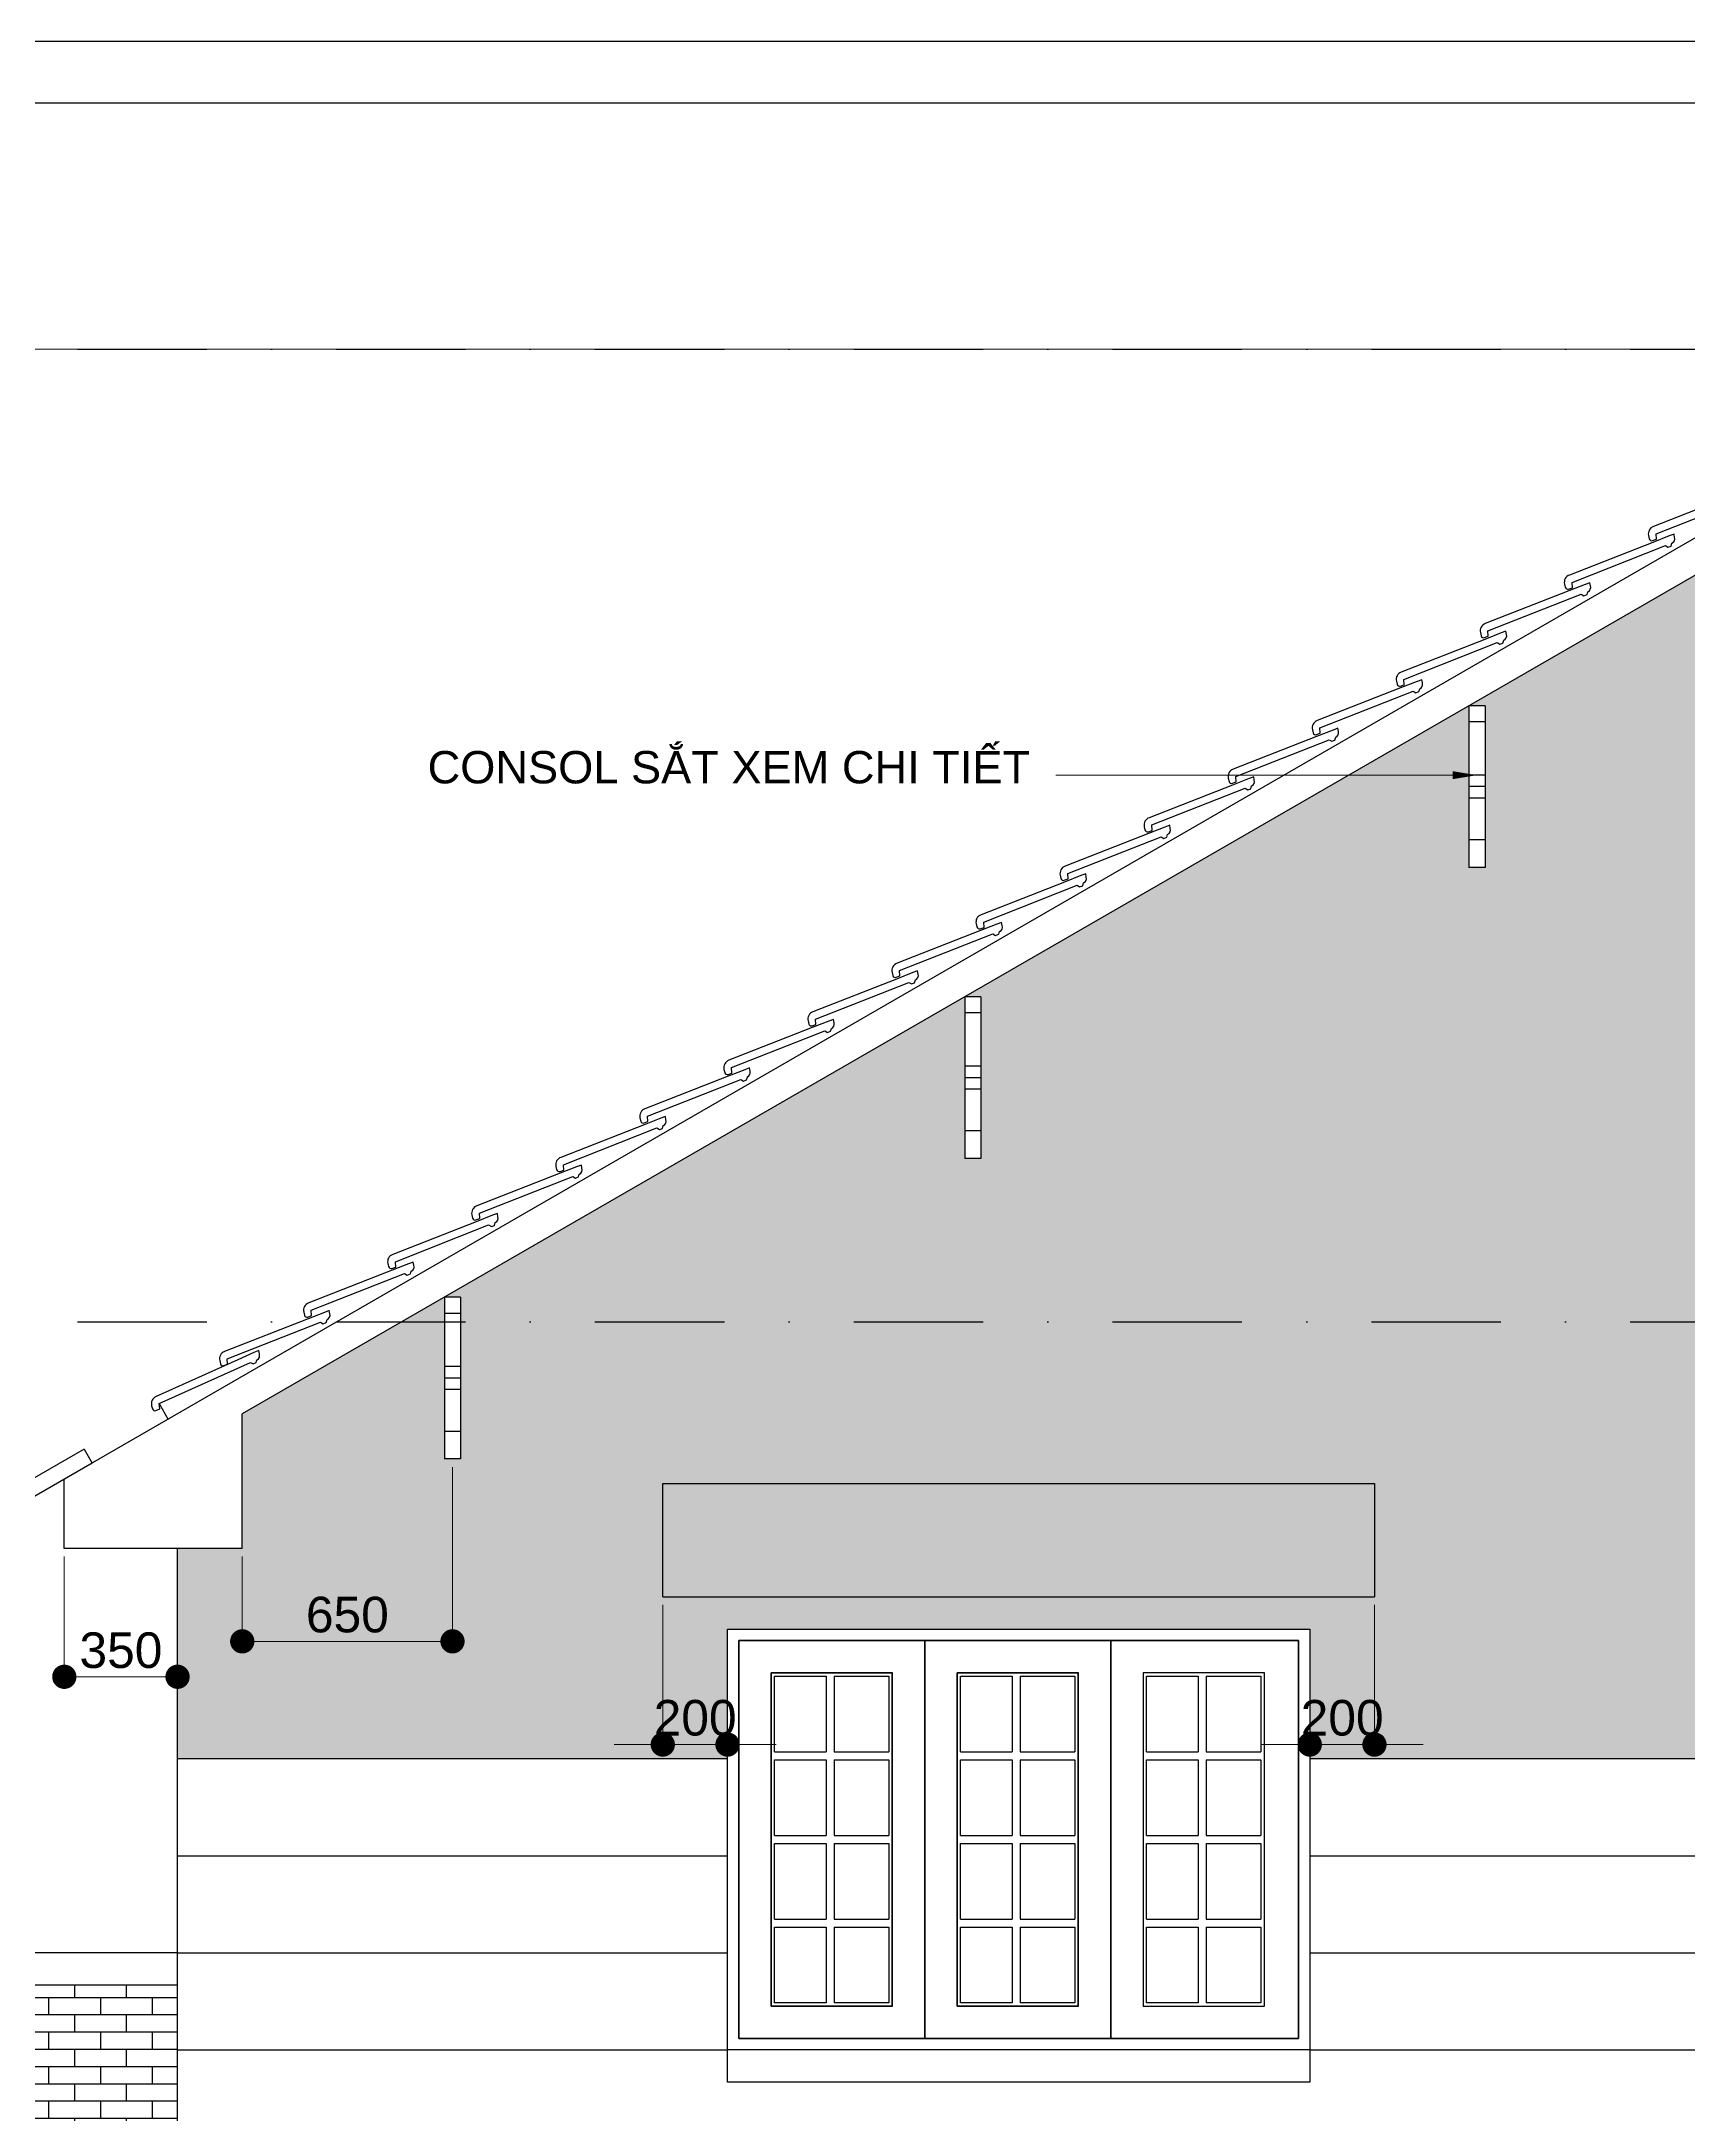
# Model space of a CAD drawing. Header units: millimetres. Extents: x -257631 to 60726, y -119421 to -4977.
# Drawn here: x -30926 to -20743, y -17793 to -4977 of the extents above; entities that cross this region are included whole.
import ezdxf

# ---------------------------------------------------------------- set-up
doc = ezdxf.new("R2010")
doc.units = ezdxf.units.MM
doc.header["$LTSCALE"] = 400
doc.header["$MEASUREMENT"] = 0
doc.header["$PDMODE"] = 35
doc.linetypes.add('DASHDOTX2', pattern=[2, 1, -0.5, 0, -0.5])
for name, color, linetype in [('HACTH', 8, 'Continuous'), ('KHUNG', 5, 'Continuous'), ('net 2', 7, 'Continuous'), ('net 3', 144, 'Continuous'), ('THAY', 7, 'Continuous')]:
    doc.layers.add(name, color=color, linetype=linetype)
doc.styles.add('VNI-AVO', font='vhelven.ttf', dxfattribs={"height": 220})
doc.dimstyles.new('style-50', dxfattribs={"dimscale": 0, "dimtxt": 2.3, "dimasz": 150, "dimexe": 50, "dimexo": 50, "dimgap": 50, "dimtad": 1, "dimdec": 0, "dimlfac": 0.5, "dimzin": 9, "dimtxsty": 'VNI-AVO', "dimblk": 'DOT', "dimcen": 0, "dimdle": 150, "dimclrd": 146, "dimclre": 146, "dimclrt": 7, "dimadec": 0, "dimazin": 0, "dimtfac": 1, "dimtdec": 0, "dimtix": 1, "dimtmove": 2, "dimatfit": 3, "dimfxl": 0, "dimlwd": 13, "dimlwe": 13, "dimarcsym": 0})

# ---------------------------------------------------------------- blocks, each defined once
blk = doc.blocks.new('_Dot')
at = {"color": 0, "linetype": 'ByBlock', "lineweight": -2}
blk.add_line((-0.5, 0), (-1, 0), dxfattribs=at)
at = {"color": 0, "linetype": 'ByBlock', "lineweight": 100, "const_width": 0.5}
blk.add_lwpolyline([(-0.25, 0, 1), (0.25, 0, 1)], format="xyb", close=True, dxfattribs=at)
blk = doc.blocks.new('*D550')
at = {"layer": 'Defpoints', "color": 0}
for p in [(205697, 124097), (205297, 123897), (205297, 123184)]:
    blk.add_point(p, dxfattribs=at)
at = {"layer": 'net 2', "color": 146, "lineweight": 13}
for p, q in [((205697, 124047), (205697, 123134)), ((205297, 123847), (205297, 123134)), ((205147, 123184), (204997, 123184)), ((205697, 123184), (205297, 123184)), ((205847, 123184), (205997, 123184))]:
    blk.add_line(p, q, dxfattribs=at)
at = {"layer": 'net 2', "color": 146, "lineweight": 13, "xscale": 150, "yscale": 150, "zscale": 150}
blk.add_blockref('_Dot', (205297, 123184), dxfattribs=at)
at = {"layer": 'net 2', "color": 146, "lineweight": 13, "xscale": 150, "yscale": 150, "zscale": 150, "rotation": 180}
blk.add_blockref('_Dot', (205697, 123184), dxfattribs=at)
at = {"layer": 'net 2', "color": 7, "insert": (205497, 123348), "char_height": 220, "attachment_point": 5, "style": 'VNI-AVO'}
blk.add_mtext('200', dxfattribs=at)
blk = doc.blocks.new('*D551')
at = {"layer": 'Defpoints', "color": 0}
for p in [(201297, 124097), (201697, 123897), (201697, 123184)]:
    blk.add_point(p, dxfattribs=at)
at = {"layer": 'net 2', "color": 146, "lineweight": 13}
for p, q in [((201297, 124047), (201297, 123134)), ((201697, 123847), (201697, 123134)), ((201147, 123184), (200997, 123184)), ((201297, 123184), (201697, 123184)), ((201847, 123184), (201997, 123184))]:
    blk.add_line(p, q, dxfattribs=at)
at = {"layer": 'net 2', "color": 146, "lineweight": 13, "xscale": 150, "yscale": 150, "zscale": 150}
for p, rotation in [((201297, 123184), 8.313350008393174e-12), ((201697, 123184), 180.0000000000084)]:
    blk.add_blockref('_Dot', p, dxfattribs=dict(at, rotation=rotation))
at = {"layer": 'net 2', "color": 7, "insert": (201497, 123348), "char_height": 220, "attachment_point": 5, "style": 'VNI-AVO'}
blk.add_mtext('200', dxfattribs=at)
blk = doc.blocks.new('*D539')
at = {"layer": 'Defpoints', "color": 0}
for p in [(197597, 124397), (198297, 124397), (197597, 123603)]:
    blk.add_point(p, dxfattribs=at)
at = {"layer": 'net 2', "color": 146, "lineweight": 13}
for p, q in [((197597, 124347), (197597, 123553)), ((198297, 124347), (198297, 123553)), ((198147, 123603), (197747, 123603))]:
    blk.add_line(p, q, dxfattribs=at)
at = {"layer": 'net 2', "color": 146, "lineweight": 13, "xscale": 150, "yscale": 150, "zscale": 150}
for p, rotation in [((197597, 123603), 180.0000000003177), ((198297, 123603), 3.176658935899468e-10)]:
    blk.add_blockref('_Dot', p, dxfattribs=dict(at, rotation=rotation))
at = {"layer": 'net 2', "color": 7, "insert": (197947, 123766), "char_height": 220, "attachment_point": 5, "style": 'VNI-AVO'}
blk.add_mtext('350', dxfattribs=at)
blk = doc.blocks.new('*D525')
at = {"layer": 'Defpoints', "color": 0}
for p in [(199997, 124949), (198697, 124397), (199997, 123822)]:
    blk.add_point(p, dxfattribs=at)
at = {"layer": 'net 2', "color": 146, "lineweight": 13}
for p, q in [((199997, 124899), (199997, 123772)), ((198697, 124347), (198697, 123772)), ((198847, 123822), (199847, 123822))]:
    blk.add_line(p, q, dxfattribs=at)
at = {"layer": 'net 2', "color": 146, "lineweight": 13, "xscale": 150, "yscale": 150, "zscale": 150, "rotation": 180}
blk.add_blockref('_Dot', (198697, 123822), dxfattribs=at)
at = {"layer": 'net 2', "color": 146, "lineweight": 13, "xscale": 150, "yscale": 150, "zscale": 150}
blk.add_blockref('_Dot', (199997, 123822), dxfattribs=at)
at = {"layer": 'net 2', "color": 7, "insert": (199347, 123986), "char_height": 220, "attachment_point": 5, "style": 'VNI-AVO'}
blk.add_mtext('650', dxfattribs=at)
blk = doc.blocks.new('*D501')
at = {"layer": 'Defpoints', "color": 0}
for p in [(192914, 131811), (209697, 131811), (197397, 124824)]:
    blk.add_point(p, dxfattribs=at)
at = {"layer": 'net 2', "color": 146, "lineweight": 13}
for p, q in [((209647, 131811), (192864, 131811)), ((192914, 124974), (192914, 131661)), ((197347, 124824), (192864, 124824))]:
    blk.add_line(p, q, dxfattribs=at)
at = {"layer": 'net 2', "color": 146, "lineweight": 13, "xscale": 150, "yscale": 150, "zscale": 150}
for p, rotation in [((192914, 131811), 90), ((192914, 124824), 270)]:
    blk.add_blockref('_Dot', p, dxfattribs=dict(at, rotation=rotation))
at = {"layer": 'net 2', "color": 7, "insert": (192751, 128318), "char_height": 220, "attachment_point": 5, "rotation": 90, "style": 'VNI-AVO'}
blk.add_mtext('3494', dxfattribs=at)

msp = doc.modelspace()

# ---------------------------------------------------------------- hatches: boundary and pattern name
at = {"layer": 'HACTH'}
h = msp.add_hatch(dxfattribs=at)
h.set_pattern_fill('DOTS,_O', color=256, scale=2000)
h.set_pattern_definition([(0, (-1025.8, -1117.13), (62.5, 125), [0, -125])])
h.paths.add_polyline_path([(-12151.5, -10883.1), (-12151.5, -11883.1), (-12251.5, -11883.1), (-12251.5, -10883.1), (-12151.5, -10883.1), (-15268.2, -9083.7), (-15268.2, -10083.7), (-15368.2, -10083.7), (-15368.2, -9083.7), (-15268.2, -9083.7), (-18284.9, -7342), (-18284.9, -8342), (-18384.9, -8342), (-18384.9, -7342), (-18284.9, -7342), (-18684.9, -7111), (-19084.9, -7342), (-18984.9, -7342), (-18984.9, -8342), (-19084.9, -8342), (-19084.9, -7342), (-22101.5, -9083.7), (-22001.5, -9083.7), (-22001.5, -10083.7), (-22101.5, -10083.7), (-22101.5, -9083.7), (-25218.2, -10883.1), (-25118.2, -10883.1), (-25118.2, -11883.1), (-25218.2, -11883.1), (-25218.2, -10883.1), (-28434.9, -12740.2), (-28334.9, -12740.2), (-28334.9, -13740.2), (-28434.9, -13740.2), (-28434.9, -12740.2), (-29684.9, -13461.9), (-29684.9, -14292.8), (-30084.9, -14292.8), (-30084.9, -15592.8), (-26684.9, -15592.8), (-26684.9, -14792.8), (-23084.9, -14792.8), (-23084.9, -15592.8), (-20584.9, -15592.8), (-20584.9, -14792.8), (-18984.9, -14792.8), (-18984.9, -15592.8), (-18384.9, -15592.8), (-18384.9, -14792.8), (-16784.9, -14792.8), (-16784.9, -15592.8), (-14284.9, -15592.8), (-14284.9, -14792.8), (-10684.9, -14792.8), (-10684.9, -15592.8), (-7484.9, -15592.8), (-7484.9, -14292.8), (-7684.9, -14292.8), (-7684.9, -13461.9), (-8934.9, -12740.2), (-8934.9, -13740.2), (-9034.9, -13740.2), (-9034.9, -12740.2), (-8934.9, -12740.2)])
h.paths.add_polyline_path([(-19884.9, -10773.1, -1), (-17484.9, -10773.1, -1)], flags=16)
h.paths.add_polyline_path([(-19744.9, -10773.1, -1), (-17624.9, -10773.1, -1)], flags=0)
h.paths.add_polyline_path([(-18654.9, -11772.6), (-18654.9, -9773.5, -0.9704368)], flags=0)
h.paths.add_polyline_path([(-18714.9, -9773.5), (-18714.9, -11772.6, -0.9704368)], flags=0)
h.paths.add_polyline_path([(-14684.9, -13892.8), (-10284.9, -13892.8), (-10284.9, -14592.8), (-14684.9, -14592.8)], flags=16)
h.paths.add_polyline_path([(-22684.9, -13892.8), (-22684.9, -14592.8), (-27084.9, -14592.8), (-27084.9, -13892.8)], flags=16)
h = msp.add_hatch(dxfattribs=at)
h.set_pattern_fill('AR-RSHKE,_O', color=256, scale=40)
h.set_pattern_definition([(0, (0, 0), (1020, 480), [240, -200, 280, -120, 360, -160]), (0, (240, 20), (1020, 480), [200, -760, 160, -240]), (0, (720, -30), (1020, 480), [120, -1240]), (90, (0, 0), (-340, 480), [460, -1460]), (90, (240, 0), (-340, 480), [450, -1470]), (90, (440, 0), (-340, 480), [420, -1500]), (90, (720, -30), (-340, 480), [460, -1460]), (90, (840, -30), (-340, 480), [460, -1460]), (90, (1200, 0), (-340, 480), [440, -1480])])
h.paths.add_polyline_path([(-22684.9, -13892.8), (-27084.9, -13892.8), (-27084.9, -14592.8), (-22684.9, -14592.8)])
h.paths.add_polyline_path([(-10284.9, -13892.8), (-14684.9, -13892.8), (-14684.9, -14592.8), (-10284.9, -14592.8)])
h.paths.add_polyline_path([(-27084.9, -20192.8), (-32684.9, -20192.8), (-32684.9, -20892.8), (-27084.9, -20892.8)])
h.paths.add_polyline_path([(-7284.9, -20192.8), (-12884.9, -20192.8), (-12884.9, -20892.8), (-7284.9, -20892.8)])
h.paths.add_polyline_path([(-7284.9, -26492.8), (-22684.9, -26492.8), (-22684.9, -27192.8), (-7284.9, -27192.8)])
h.paths.add_polyline_path([(-29234.9, -26492.8), (-32434.9, -26492.8), (-32434.9, -27192.8), (-29234.9, -27192.8)])
h = msp.add_hatch(dxfattribs=at)
h.set_pattern_fill('AR-BRSTD,_O', color=256, scale=40)
h.set_pattern_definition([(0, (0, 0), (0, 106.68), []), (90, (0, 0), (-160, 106.68), [106.68, -106.68])])
h.paths.add_polyline_path([(-33784.9, -19192.8), (-30084.9, -19192.8), (-30084.9, -16992.8), (-33784.9, -16992.8)])

# ---------------------------------------------------------------- linework, layer by layer
at = {"layer": 'HACTH', "linetype": 'DASHDOTX2', "ltscale": 2}
for p, q in [((-38704.8, -6880.1), (3784.9, -6880.1)), ((-38704.8, -12892.8), (3784.9, -12892.8))]:
    msp.add_line(p, q, dxfattribs=at)
at = {"layer": 'HACTH'}
msp.add_lwpolyline([(-44797.9, -43125.1), (7964, -43125.1), (7964, -4977.1), (-44797.9, -4977.1)], close=True, dxfattribs=at)
at = {"layer": 'KHUNG'}
msp.add_lwpolyline([(-43421, -5356.7), (7584.4, -5356.7), (7584.4, -37762.6), (-43421, -37762.6)], close=True, dxfattribs=at)
msp.add_lwpolyline([(-43421, -5356.7), (7584.4, -5356.7), (7584.4, -37762.6)], dxfattribs=at)
at = {"layer": 'net 3'}
for p, q in [((-18684.9, -6880.1), (-30784.9, -13866)), ((-18684.9, -7111), (-29684.9, -13461.9)), ((-22001.5, -9083.7), (-22101.5, -9083.7)), ((-22101.5, -9083.7), (-22101.5, -10083.7)), ((-22001.5, -9083.7), (-22001.5, -10083.7)), ((-22001.5, -9183.7), (-22101.5, -9183.7)), ((-22001.5, -9512.9), (-22101.5, -9512.9)), ((-22001.5, -9583.7), (-22101.5, -9583.7)), ((-22001.5, -9654.4), (-22101.5, -9654.4)), ((-22001.5, -9912.9), (-22101.5, -9912.9)), ((-22001.5, -10083.7), (-22101.5, -10083.7)), ((-25218.2, -10883.1), (-25218.2, -11883.1)), ((-25118.2, -10883.1), (-25218.2, -10883.1)), ((-25118.2, -10883.1), (-25118.2, -11883.1)), ((-25118.2, -10983.1), (-25218.2, -10983.1)), ((-25118.2, -11312.4), (-25218.2, -11312.4)), ((-25118.2, -11383.1), (-25218.2, -11383.1)), ((-25118.2, -11453.8), (-25218.2, -11453.8)), ((-25118.2, -11712.4), (-25218.2, -11712.4)), ((-25118.2, -11883.1), (-25218.2, -11883.1)), ((-28334.9, -12740.2), (-28434.9, -12740.2)), ((-28434.9, -12740.2), (-28434.9, -13740.2)), ((-28334.9, -12740.2), (-28334.9, -13740.2)), ((-28334.9, -12840.2), (-28434.9, -12840.2)), ((-28334.9, -13169.5), (-28434.9, -13169.5)), ((-28334.9, -13240.2), (-28434.9, -13240.2)), ((-28334.9, -13310.9), (-28434.9, -13310.9)), ((-30198.9, -13397.9), (-30142.7, -13495.3)), ((-29684.9, -14292.8), (-29684.9, -13461.9)), ((-28334.9, -13569.5), (-28434.9, -13569.5)), ((-30661.7, -13679.4), (-34484.9, -15886.8)), ((-30661.7, -13679.4), (-30611.7, -13766)), ((-30611.7, -13766), (-34434.9, -15973.4)), ((-28334.9, -13740.2), (-28434.9, -13740.2)), ((-30784.9, -14292.8), (-30784.9, -13866)), ((-29684.9, -14292.8), (-30784.9, -14292.8)), ((-30084.9, -19392.8), (-30084.9, -14292.8)), ((-27084.9, -14592.8), (-22684.9, -14592.8)), ((-26074.9, -15082.8), (-26074.9, -15550.3)), ((-26024.9, -15082.8), (-26024.9, -15550.3)), ((-24924.9, -15082.8), (-24924.9, -15550.3)), ((-24874.9, -15082.8), (-24874.9, -15550.3)), ((-23774.9, -15082.8), (-23774.9, -15550.3)), ((-23724.9, -15082.8), (-23724.9, -15550.3)), ((-30084.9, -15592.8), (-26684.9, -15592.8)), ((-26394.9, -15550.3), (-26074.9, -15550.3)), ((-26394.9, -15600.3), (-26074.9, -15600.3)), ((-26074.9, -15600.3), (-26074.9, -16067.8)), ((-26024.9, -15550.3), (-25687.4, -15550.3)), ((-26024.9, -15600.3), (-26024.9, -16067.8)), ((-26024.9, -15600.3), (-25687.4, -15600.3)), ((-25244.9, -15550.3), (-24924.9, -15550.3)), ((-25244.9, -15600.3), (-24924.9, -15600.3)), ((-24924.9, -15600.3), (-24924.9, -16067.8)), ((-24874.9, -15550.3), (-24537.4, -15550.3)), ((-24874.9, -15600.3), (-24537.4, -15600.3)), ((-24874.9, -15600.3), (-24874.9, -16067.8)), ((-24094.9, -15550.3), (-23774.9, -15550.3)), ((-24094.9, -15600.3), (-23774.9, -15600.3)), ((-23774.9, -15600.3), (-23774.9, -16067.8)), ((-23724.9, -15550.3), (-23387.4, -15550.3)), ((-23724.9, -15600.3), (-23724.9, -16067.8)), ((-23724.9, -15600.3), (-23387.4, -15600.3)), ((-23084.9, -15592.8), (-20584.9, -15592.8)), ((-26394.9, -16067.8), (-26074.9, -16067.8)), ((-26394.9, -16117.8), (-26074.9, -16117.8)), ((-26074.9, -16117.8), (-26074.9, -16585.3)), ((-26024.9, -16067.8), (-25687.4, -16067.8)), ((-26024.9, -16117.8), (-26024.9, -16585.3)), ((-26024.9, -16117.8), (-25687.4, -16117.8)), ((-25244.9, -16067.8), (-24924.9, -16067.8)), ((-25244.9, -16117.8), (-24924.9, -16117.8)), ((-24924.9, -16117.8), (-24924.9, -16585.3)), ((-24874.9, -16067.8), (-24537.4, -16067.8)), ((-24874.9, -16117.8), (-24537.4, -16117.8)), ((-24874.9, -16117.8), (-24874.9, -16585.3)), ((-24094.9, -16067.8), (-23774.9, -16067.8)), ((-24094.9, -16117.8), (-23774.9, -16117.8)), ((-23774.9, -16117.8), (-23774.9, -16585.3)), ((-23724.9, -16067.8), (-23387.4, -16067.8)), ((-23724.9, -16117.8), (-23724.9, -16585.3)), ((-23724.9, -16117.8), (-23387.4, -16117.8)), ((-30084.9, -16192.8), (-26684.9, -16192.8)), ((-23084.9, -16192.8), (-20584.9, -16192.8)), ((-26394.9, -16585.3), (-26074.9, -16585.3)), ((-26394.9, -16635.3), (-26074.9, -16635.3)), ((-26074.9, -16635.3), (-26074.9, -17102.8)), ((-26024.9, -16585.3), (-25687.4, -16585.3)), ((-26024.9, -16635.3), (-26024.9, -17102.8)), ((-26024.9, -16635.3), (-25687.4, -16635.3)), ((-25244.9, -16585.3), (-24924.9, -16585.3)), ((-25244.9, -16635.3), (-24924.9, -16635.3)), ((-24924.9, -16635.3), (-24924.9, -17102.8)), ((-24874.9, -16585.3), (-24537.4, -16585.3)), ((-24874.9, -16635.3), (-24537.4, -16635.3)), ((-24874.9, -16635.3), (-24874.9, -17102.8)), ((-24094.9, -16585.3), (-23774.9, -16585.3)), ((-24094.9, -16635.3), (-23774.9, -16635.3)), ((-23774.9, -16635.3), (-23774.9, -17102.8)), ((-23724.9, -16585.3), (-23387.4, -16585.3)), ((-23724.9, -16635.3), (-23387.4, -16635.3)), ((-23724.9, -16635.3), (-23724.9, -17102.8)), ((-30084.9, -16792.8), (-34084.9, -16792.8)), ((-30084.9, -16792.8), (-26684.9, -16792.8)), ((-23084.9, -16792.8), (-14284.9, -16792.8)), ((-30084.9, -16992.8), (-34084.9, -16992.8)), ((-30084.9, -17392.8), (-26684.9, -17392.8)), ((-23084.9, -17392.8), (-14284.9, -17392.8))]:
    msp.add_line(p, q, dxfattribs=at)
for points in [[(-20326, -7778.6, 0.3909013), (-20310.1, -7743), (-20313.2, -7722.9), (-20342.7, -7733.7), (-20342.7, -7733.7), (-20342.7, -7733.7), (-20444.5, -7773.8), (-20444.5, -7773.8), (-20960.3, -7975.7, 0.380549), (-20990.6, -8031.9), (-20986, -8051.2, 0.448699), (-20965, -8062.5), (-20941.8, -8054.1), (-20943.9, -8020.8), (-20367, -7793.6), (-20350.6, -7803.7), (-20331.6, -7796.4), (-20326.6, -7778.9)], [(-20845.6, -8078.6, 0.3909013), (-20829.8, -8043), (-20832.8, -8022.9), (-20862.4, -8033.7), (-20862.4, -8033.7), (-20862.4, -8033.7), (-20964.1, -8073.8), (-20964.1, -8073.8), (-21479.9, -8275.7, 0.380549), (-21510.2, -8331.9), (-21505.6, -8351.2, 0.448699), (-21484.6, -8362.5), (-21461.4, -8354.1), (-21463.5, -8320.8), (-20886.6, -8093.6), (-20870.2, -8103.7), (-20851.2, -8096.4), (-20846.3, -8078.9)], [(-21365.2, -8378.6, 0.3909013), (-21349.4, -8343), (-21352.4, -8322.9), (-21382, -8333.7), (-21382, -8333.7), (-21382, -8333.7), (-21483.8, -8373.8), (-21483.8, -8373.8), (-21999.5, -8575.7, 0.380549), (-22029.8, -8631.9), (-22025.2, -8651.2, 0.448699), (-22004.2, -8662.5), (-21981.1, -8654.1), (-21983.1, -8620.8), (-21406.3, -8393.6), (-21389.8, -8403.7), (-21370.9, -8396.4), (-21365.9, -8378.9)], [(-21884.8, -8678.6, 0.3909013), (-21869, -8643), (-21872.1, -8622.9), (-21901.6, -8633.7), (-21901.6, -8633.7), (-21901.6, -8633.7), (-22003.4, -8673.8), (-22003.4, -8673.8), (-22519.1, -8875.7, 0.380549), (-22549.4, -8931.9), (-22544.9, -8951.2, 0.448699), (-22523.8, -8962.5), (-22500.7, -8954.1), (-22502.7, -8920.8), (-21925.9, -8693.6), (-21909.4, -8703.7), (-21890.5, -8696.4), (-21885.5, -8678.9)], [(-22404.5, -8978.6, 0.3909013), (-22388.6, -8943), (-22391.7, -8922.9), (-22421.2, -8933.7), (-22421.2, -8933.7), (-22421.2, -8933.7), (-22523, -8973.8), (-22523, -8973.8), (-23038.7, -9175.7, 0.380549), (-23069, -9231.9), (-23064.5, -9251.2, 0.448699), (-23043.4, -9262.5), (-23020.3, -9254.1), (-23022.3, -9220.8), (-22445.5, -8993.6), (-22429, -9003.7), (-22410.1, -8996.4), (-22405.1, -8978.9)], [(-22924.1, -9278.6, 0.3909013), (-22908.2, -9243), (-22911.3, -9222.9), (-22940.8, -9233.7), (-22940.8, -9233.7), (-22940.8, -9233.7), (-23042.6, -9273.8), (-23042.6, -9273.8), (-23558.4, -9475.7, 0.380549), (-23588.7, -9531.9), (-23584.1, -9551.2, 0.448699), (-23563.1, -9562.5), (-23539.9, -9554.1), (-23542, -9520.8), (-22965.1, -9293.6), (-22948.6, -9303.7), (-22929.7, -9296.4), (-22924.7, -9278.9)], [(-23443.7, -9578.6, 0.3909013), (-23427.8, -9543), (-23430.9, -9522.9), (-23460.4, -9533.7), (-23460.4, -9533.7), (-23460.4, -9533.7), (-23562.2, -9573.8), (-23562.2, -9573.8), (-24078, -9775.7, 0.380549), (-24108.3, -9831.9), (-24103.7, -9851.2, 0.448699), (-24082.7, -9862.5), (-24059.5, -9854.1), (-24061.6, -9820.8), (-23484.7, -9593.6), (-23468.3, -9603.7), (-23449.3, -9596.4), (-23444.3, -9578.9)], [(-23963.3, -9878.6, 0.3909013), (-23947.5, -9843), (-23950.5, -9822.9), (-23980.1, -9833.7), (-23980.1, -9833.7), (-23980.1, -9833.7), (-24081.8, -9873.8), (-24081.8, -9873.8), (-24597.6, -10075.7, 0.380549), (-24627.9, -10131.9), (-24623.3, -10151.2, 0.448699), (-24602.3, -10162.5), (-24579.1, -10154.1), (-24581.2, -10120.8), (-24004.3, -9893.6), (-23987.9, -9903.7), (-23968.9, -9896.4), (-23964, -9878.9)], [(-24482.9, -10178.6, 0.3909013), (-24467.1, -10143), (-24470.1, -10122.9), (-24499.7, -10133.7), (-24499.7, -10133.7), (-24499.7, -10133.7), (-24601.5, -10173.8), (-24601.5, -10173.8), (-25117.2, -10375.7, 0.380549), (-25147.5, -10431.9), (-25142.9, -10451.2, 0.448699), (-25121.9, -10462.5), (-25098.8, -10454.1), (-25100.8, -10420.8), (-24523.9, -10193.6), (-24507.5, -10203.7), (-24488.5, -10196.4), (-24483.6, -10178.9)], [(-25002.5, -10478.6, 0.3909013), (-24986.7, -10443), (-24989.8, -10422.9), (-25019.3, -10433.7), (-25019.3, -10433.7), (-25019.3, -10433.7), (-25121.1, -10473.8), (-25121.1, -10473.8), (-25636.8, -10675.7, 0.380549), (-25667.1, -10731.9), (-25662.6, -10751.2, 0.448699), (-25641.5, -10762.5), (-25618.4, -10754.1), (-25620.4, -10720.8), (-25043.6, -10493.6), (-25027.1, -10503.7), (-25008.2, -10496.4), (-25003.2, -10478.9)], [(-25522.2, -10778.6, 0.3909013), (-25506.3, -10743), (-25509.4, -10722.9), (-25538.9, -10733.7), (-25538.9, -10733.7), (-25538.9, -10733.7), (-25640.7, -10773.8), (-25640.7, -10773.8), (-26156.4, -10975.7, 0.380549), (-26186.7, -11031.9), (-26182.2, -11051.2, 0.448699), (-26161.1, -11062.5), (-26138, -11054.1), (-26140, -11020.8), (-25563.2, -10793.6), (-25546.7, -10803.7), (-25527.8, -10796.4), (-25522.8, -10778.9)], [(-26041.8, -11078.6, 0.3909013), (-26025.9, -11043), (-26029, -11022.9), (-26058.5, -11033.7), (-26058.5, -11033.7), (-26058.5, -11033.7), (-26160.3, -11073.8), (-26160.3, -11073.8), (-26676.1, -11275.7, 0.380549), (-26706.4, -11331.9), (-26701.8, -11351.2, 0.448699), (-26680.7, -11362.5), (-26657.6, -11354.1), (-26659.6, -11320.8), (-26082.8, -11093.6), (-26066.3, -11103.7), (-26047.4, -11096.4), (-26042.4, -11078.9)], [(-26561.4, -11378.6, 0.3909013), (-26545.5, -11343), (-26548.6, -11322.9), (-26578.1, -11333.7), (-26578.1, -11333.7), (-26578.1, -11333.7), (-26679.9, -11373.8), (-26679.9, -11373.8), (-27195.7, -11575.7, 0.380549), (-27226, -11631.9), (-27221.4, -11651.2, 0.448699), (-27200.4, -11662.5), (-27177.2, -11654.1), (-27179.3, -11620.8), (-26602.4, -11393.6), (-26585.9, -11403.7), (-26567, -11396.4), (-26562, -11378.9)], [(-27081, -11678.6, 0.3909013), (-27065.1, -11643), (-27068.2, -11622.9), (-27097.7, -11633.7), (-27097.7, -11633.7), (-27097.7, -11633.7), (-27199.5, -11673.8), (-27199.5, -11673.8), (-27715.3, -11875.7, 0.380549), (-27745.6, -11931.9), (-27741, -11951.2, 0.448699), (-27720, -11962.5), (-27696.8, -11954.1), (-27698.9, -11920.8), (-27122, -11693.6), (-27105.6, -11703.7), (-27086.6, -11696.4), (-27081.6, -11678.9)], [(-27600.6, -11978.6, 0.3909013), (-27584.8, -11943), (-27587.8, -11922.9), (-27617.4, -11933.7), (-27617.4, -11933.7), (-27617.4, -11933.7), (-27719.1, -11973.8), (-27719.1, -11973.8), (-28234.9, -12175.7, 0.380549), (-28265.2, -12231.9), (-28260.6, -12251.2, 0.448699), (-28239.6, -12262.5), (-28216.4, -12254.1), (-28218.5, -12220.8), (-27641.6, -11993.6), (-27625.2, -12003.7), (-27606.2, -11996.4), (-27601.3, -11978.9)], [(-28120.2, -12278.6, 0.3909013), (-28104.4, -12243), (-28107.4, -12222.9), (-28137, -12233.7), (-28137, -12233.7), (-28137, -12233.7), (-28238.8, -12273.8), (-28238.8, -12273.8), (-28754.5, -12475.7, 0.380549), (-28784.8, -12531.9), (-28780.2, -12551.2, 0.448699), (-28759.2, -12562.5), (-28736.1, -12554.1), (-28738.1, -12520.8), (-28161.3, -12293.6), (-28144.8, -12303.7), (-28125.9, -12296.4), (-28120.9, -12278.9)], [(-28639.8, -12578.6, 0.3909013), (-28624, -12543), (-28627.1, -12522.9), (-28656.6, -12533.7), (-28656.6, -12533.7), (-28656.6, -12533.7), (-28758.4, -12573.8), (-28758.4, -12573.8), (-29274.1, -12775.7, 0.380549), (-29304.4, -12831.9), (-29299.9, -12851.2, 0.448699), (-29278.8, -12862.5), (-29255.7, -12854.1), (-29257.7, -12820.8), (-28680.9, -12593.6), (-28664.4, -12603.7), (-28645.5, -12596.4), (-28640.5, -12578.9)], [(-29159.5, -12878.6, 0.3909013), (-29143.6, -12843), (-29146.7, -12822.9), (-29176.2, -12833.7), (-29176.2, -12833.7), (-29176.2, -12833.7), (-29278, -12873.8), (-29278, -12873.8), (-29793.7, -13075.7, 0.380549), (-29824, -13131.9), (-29819.5, -13151.2, 0.448699), (-29798.4, -13162.5), (-29775.3, -13154.1), (-29777.3, -13120.8), (-29200.5, -12893.6), (-29184, -12903.7), (-29165.1, -12896.4), (-29160.1, -12878.9)], [(-29593.2, -13126.7, 0.3909013), (-29579.1, -13090.4), (-29583.1, -13070.5), (-29612.1, -13082.6), (-29612.1, -13082.6), (-29612.1, -13082.6), (-29711.9, -13127.5), (-29711.9, -13127.5), (-30217.5, -13353.6, 0.380549), (-30245.1, -13411.1), (-30239.6, -13430.2, 0.448699), (-30218, -13440.5), (-30195.3, -13431), (-30198.9, -13397.9), (-29633.5, -13143.6), (-29616.6, -13152.9), (-29598, -13144.7), (-29593.9, -13127)]]:
    msp.add_lwpolyline(points, format="xyb", close=True, dxfattribs=at)
for points in [[(-27084.9, -14592.8), (-27084.9, -13892.8), (-22684.9, -13892.8), (-22684.9, -14592.8)], [(-26394.9, -15550.3), (-26394.9, -15082.8), (-26074.9, -15082.8)], [(-26024.9, -15082.8), (-25687.4, -15082.8), (-25687.4, -15550.3)], [(-25244.9, -15550.3), (-25244.9, -15082.8), (-24924.9, -15082.8)], [(-24874.9, -15082.8), (-24537.4, -15082.8), (-24537.4, -15550.3)], [(-24094.9, -15550.3), (-24094.9, -15082.8), (-23774.9, -15082.8)], [(-23724.9, -15082.8), (-23387.4, -15082.8), (-23387.4, -15550.3)], [(-26394.9, -16067.8), (-26394.9, -15600.3)], [(-25687.4, -15600.3), (-25687.4, -16067.8)], [(-25244.9, -16067.8), (-25244.9, -15600.3)], [(-24537.4, -15600.3), (-24537.4, -16067.8)], [(-24094.9, -16067.8), (-24094.9, -15600.3)], [(-23387.4, -15600.3), (-23387.4, -16067.8)], [(-26394.9, -16585.3), (-26394.9, -16117.8)], [(-25687.4, -16117.8), (-25687.4, -16585.3)], [(-25244.9, -16585.3), (-25244.9, -16117.8)], [(-24537.4, -16117.8), (-24537.4, -16585.3)], [(-24094.9, -16585.3), (-24094.9, -16117.8)], [(-23387.4, -16117.8), (-23387.4, -16585.3)], [(-26074.9, -17102.8), (-26394.9, -17102.8), (-26394.9, -16635.3)], [(-25687.4, -16635.3), (-25687.4, -17102.8), (-26024.9, -17102.8)], [(-24924.9, -17102.8), (-25244.9, -17102.8), (-25244.9, -16635.3)], [(-24537.4, -16635.3), (-24537.4, -17102.8), (-24874.9, -17102.8)], [(-23774.9, -17102.8), (-24094.9, -17102.8), (-24094.9, -16635.3)], [(-23387.4, -16635.3), (-23387.4, -17102.8), (-23724.9, -17102.8)], [(-23084.9, -17392.8), (-23084.9, -17592.8), (-26684.9, -17592.8), (-26684.9, -17392.8)]]:
    msp.add_lwpolyline(points, dxfattribs=at)
for points in [[(-26684.9, -14792.8), (-23084.9, -14792.8), (-23084.9, -17392.8), (-26684.9, -17392.8)], [(-25464.9, -14862.8), (-26614.9, -14862.8), (-26614.9, -17322.8), (-25464.9, -17322.8)], [(-26614.9, -14862.8), (-23154.9, -14862.8), (-23154.9, -17322.8), (-26614.9, -17322.8)], [(-24314.9, -14862.8), (-25464.9, -14862.8), (-25464.9, -17322.8), (-24314.9, -17322.8)], [(-23154.9, -14862.8), (-24314.9, -14862.8), (-24314.9, -17322.8), (-23154.9, -17322.8)], [(-25664.9, -15062.8), (-26414.9, -15062.8), (-26414.9, -17122.8), (-25664.9, -17122.8)], [(-26414.9, -15062.8), (-25667.4, -15062.8), (-25667.4, -17122.8), (-26414.9, -17122.8)], [(-25667.4, -15062.8), (-26414.9, -15062.8), (-26414.9, -17122.8), (-25667.4, -17122.8)], [(-24514.9, -15062.8), (-25264.9, -15062.8), (-25264.9, -17122.8), (-24514.9, -17122.8)], [(-24517.4, -15062.8), (-25264.9, -15062.8), (-25264.9, -17122.8), (-24517.4, -17122.8)], [(-25264.9, -15062.8), (-24517.4, -15062.8), (-24517.4, -17122.8), (-25264.9, -17122.8)], [(-24514.9, -15062.8), (-25264.9, -15062.8), (-25264.9, -17122.8), (-24514.9, -17122.8)], [(-23364.9, -15062.8), (-24114.9, -15062.8), (-24114.9, -17122.8), (-23364.9, -17122.8)]]:
    msp.add_lwpolyline(points, close=True, dxfattribs=at)

# ---------------------------------------------------------------- texts
at = {"layer": 'THAY', "ltscale": 5, "insert": (-28538.9, -9363.7), "char_height": 200, "attachment_point": 1, "style": 'VNI-AVO'}
msp.add_mtext('CONSOL SAÉT XEM CHI TIEÁT', dxfattribs=at)

# ---------------------------------------------------------------- dimensions: what is measured, and where the dimension line sits
at = {"layer": 'net 2'}
for base, p1, p2, angle, picture, middle in [((-35467.8, -6878.1), (-30984.9, -13866), (-18684.9, -6878.1), 90, '*D501', (-35630.9, -10372.1)), ((-30784.9, -15086.2), (-30084.9, -14292.8), (-30784.9, -14292.8), 180, '*D539', (-30434.9, -14923.1)), ((-26684.9, -15505.1), (-27084.9, -14592.8), (-26684.9, -14792.8), 180, '*D551', (-26884.9, -15342))]:
    dim = msp.add_linear_dim(base=base, p1=p1, p2=p2, angle=angle, dimstyle='style-50', override={"dimscale": 1}, dxfattribs=at)
    dim.commit()
    dim.dimension.update_dxf_attribs({"geometry": picture, "text_midpoint": middle, "insert": (-228381.8, -138689.6)})
for base, p1, p2, picture, middle in [((-28384.9, -14867.1), (-29684.9, -14292.8), (-28384.9, -13740.2), '*D525', (-29034.9, -14704.1)), ((-23084.9, -15505.1), (-22684.9, -14592.8), (-23084.9, -14792.8), '*D550', (-22884.9, -15342))]:
    dim = msp.add_linear_dim(base=base, p1=p1, p2=p2, dimstyle='style-50', override={"dimscale": 1}, dxfattribs=at)
    dim.commit()
    dim.dimension.update_dxf_attribs({"geometry": picture, "text_midpoint": middle, "insert": (-228381.8, -138689.6)})

# ---------------------------------------------------------------- leaders
msp.add_leader([(-22051.5, -9512.9), (-24655.1, -9512.9)], dimstyle='style-50', override={"dimscale": 1, "dimtad": 0}, dxfattribs=at)

doc.saveas('drawing.dxf')
